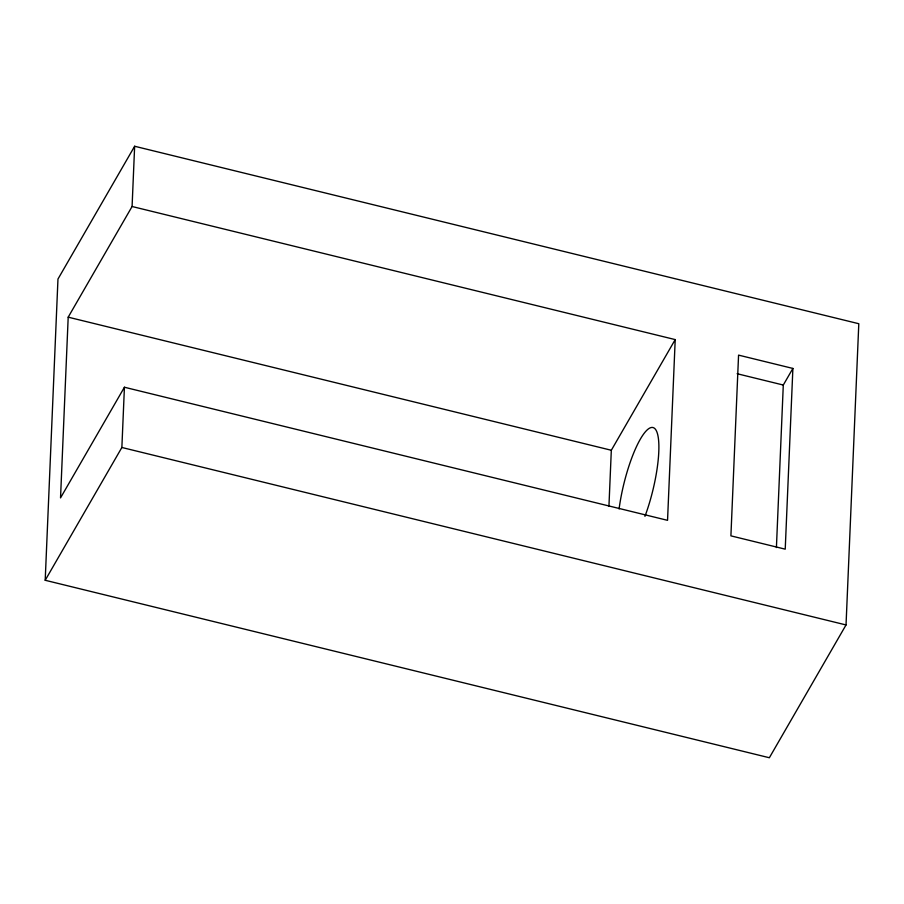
<?xml version="1.0" encoding="UTF-8"?>
<svg xmlns="http://www.w3.org/2000/svg" width="904" height="904" viewBox="0 0 904 904"><rect width="100%" height="100%" fill="white"/><g stroke="black" fill="none" stroke-linecap="round" stroke-linejoin="round"><path stroke-width="1.36" d="M45.2 580.278L57.969 279.053L134.639 146.256L858.8 323.722L846.031 624.946L769.361 757.744L45.2 580.278L121.87 447.48L124.424 387.24L667.547 520.331L675.209 339.599L132.086 206.507L68.195 317.168L60.534 497.901L124.424 387.24M132.086 206.507L134.639 146.256M608.934 506.308L611.319 450.26L675.209 339.599M776.412 547.553L783.293 385.036L792.887 368.436L738.568 355.125L730.907 535.857L785.226 549.169L792.887 368.436M737.133 373.725L783.293 385.036M68.195 317.168L611.319 450.26M121.87 447.48L846.031 624.946M619.093 508.963A61.472 14.848 -76.2 0 1 653.072 427.569A61.472 14.848 -76.2 0 1 644.947 516.353"/></g></svg>
